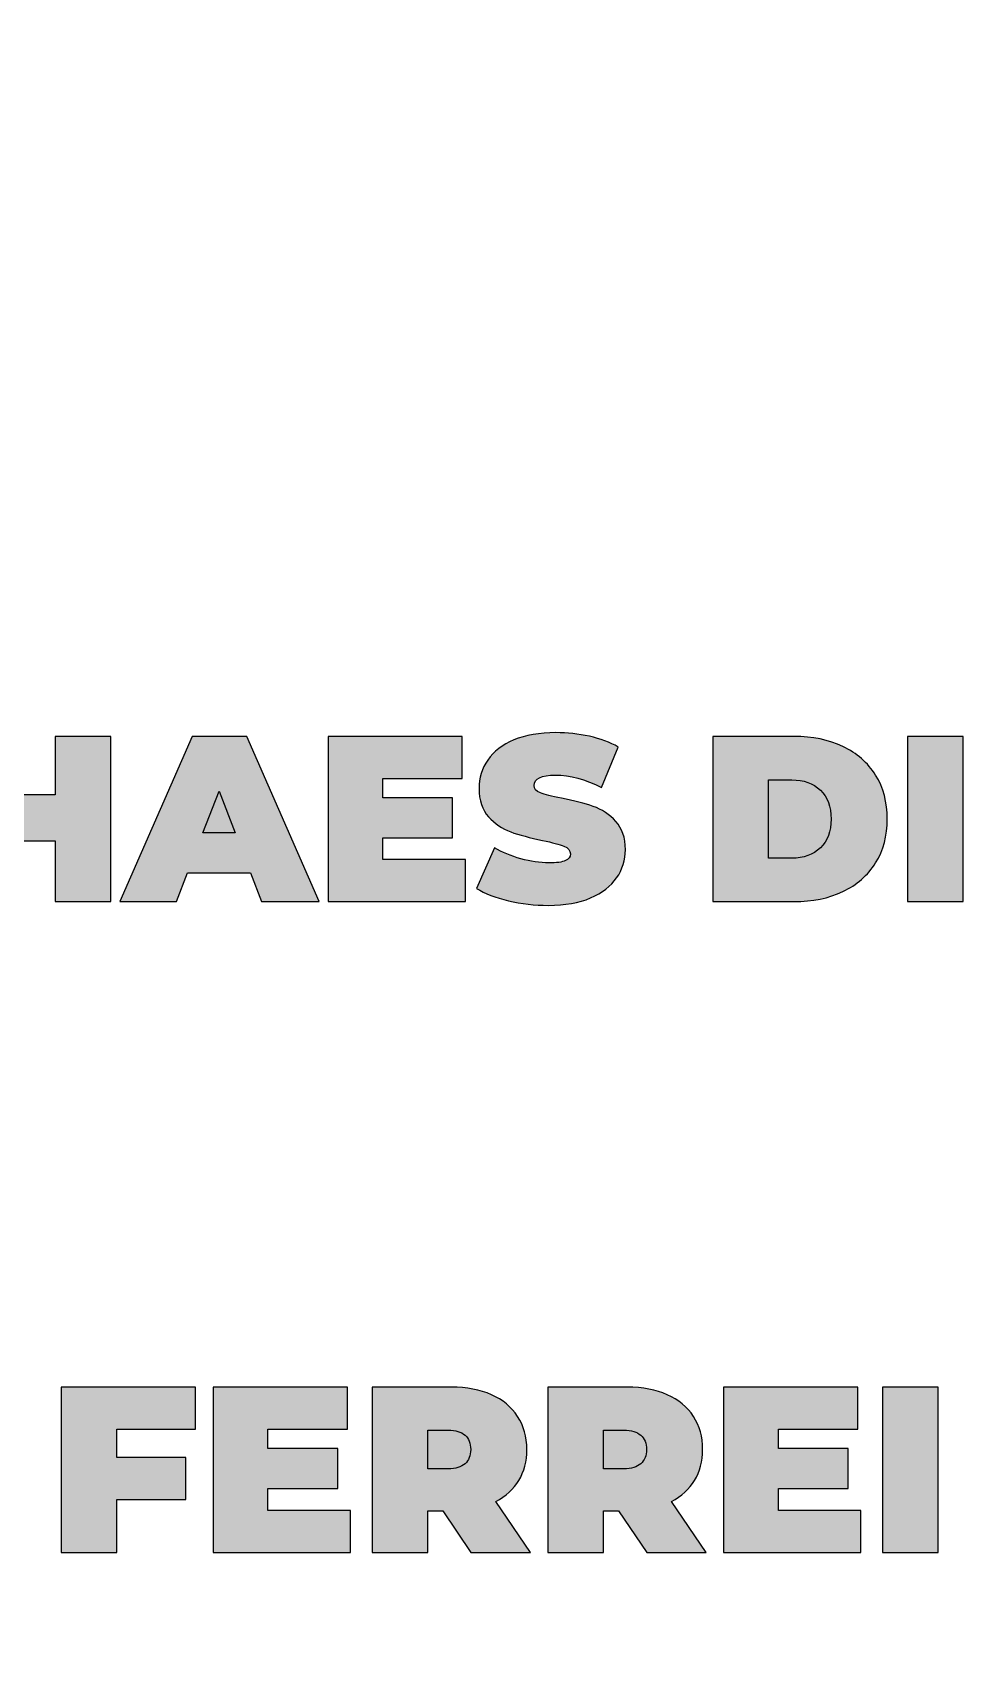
# Model space of a CAD drawing. Header units: centimetres. Extents: x -11.4 to 58.6, y -38.7 to 22.4.
# Drawn here: x -1.379 to 0.787, y 10.962 to 14.782 of the extents above; entities that cross this region are included whole.
import ezdxf

# ---------------------------------------------------------------- set-up
doc = ezdxf.new("R2010")
doc.units = ezdxf.units.CM
doc.header["$MEASUREMENT"] = 0
doc.layers.add('Camada 1', color=7, linetype='Continuous')

msp = doc.modelspace()

# ---------------------------------------------------------------- hatches: boundary and pattern name
at = {"layer": 'Camada 1', "true_color": 0x373435}
h = msp.add_hatch(color=250, dxfattribs=at)
edge = h.paths.add_edge_path()
edge.add_spline(control_points=[(-1.19765, 13.14568), (-1.19765, 13.14568), (-1.19765, 12.76146), (-1.19765, 12.76146), (-1.19765, 12.76146), (-1.32719, 12.76146), (-1.32719, 12.76146), (-1.32719, 12.76146), (-1.32719, 12.90307), (-1.32719, 12.90307), (-1.32719, 12.90307), (-1.44684, 12.90307), (-1.44684, 12.90307), (-1.44684, 12.90307), (-1.44684, 12.76146), (-1.44684, 12.76146), (-1.44684, 12.76146), (-1.57638, 12.76146), (-1.57638, 12.76146), (-1.57638, 12.76146), (-1.57638, 13.14568), (-1.57638, 13.14568), (-1.57638, 13.14568), (-1.44684, 13.14568), (-1.44684, 13.14568), (-1.44684, 13.14568), (-1.44684, 13.00956), (-1.44684, 13.00956), (-1.44684, 13.00956), (-1.32719, 13.00956), (-1.32719, 13.00956), (-1.32719, 13.00956), (-1.32719, 13.14568), (-1.32719, 13.14568), (-1.32719, 13.14568), (-1.19765, 13.14568), (-1.19765, 13.14568)], knot_values=[0, 0, 0, 0, 0.0833333, 0.0833333, 0.0833333, 0.1666667, 0.1666667, 0.1666667, 0.25, 0.25, 0.25, 0.3333333, 0.3333333, 0.3333333, 0.4166667, 0.4166667, 0.4166667, 0.5, 0.5, 0.5, 0.5833333, 0.5833333, 0.5833333, 0.6666667, 0.6666667, 0.6666667, 0.75, 0.75, 0.75, 0.8333333, 0.8333333, 0.8333333, 0.9166667, 0.9166667, 0.9166667, 1, 1, 1, 1], degree=3, periodic=1)
h = msp.add_hatch(color=250, dxfattribs=at)
edge = h.paths.add_edge_path()
edge.add_spline(control_points=[(-0.87326, 12.82842), (-0.87326, 12.82842), (-1.01926, 12.82842), (-1.01926, 12.82842), (-1.01926, 12.82842), (-1.04506, 12.76146), (-1.04506, 12.76146), (-1.04506, 12.76146), (-1.17679, 12.76146), (-1.17679, 12.76146), (-1.17679, 12.76146), (-1.00883, 13.14568), (-1.00883, 13.14568), (-1.00883, 13.14568), (-0.88149, 13.14568), (-0.88149, 13.14568), (-0.88149, 13.14568), (-0.71353, 12.76146), (-0.71353, 12.76146), (-0.71353, 12.76146), (-0.84746, 12.76146), (-0.84746, 12.76146), (-0.84746, 12.76146), (-0.87326, 12.82842), (-0.87326, 12.82842)], knot_values=[0, 0, 0, 0, 0.125, 0.125, 0.125, 0.25, 0.25, 0.25, 0.375, 0.375, 0.375, 0.5, 0.5, 0.5, 0.625, 0.625, 0.625, 0.75, 0.75, 0.75, 0.875, 0.875, 0.875, 1, 1, 1, 1], degree=3, periodic=1)
h = msp.add_hatch(color=250, dxfattribs=at)
edge = h.paths.add_edge_path()
edge.add_spline(control_points=[(-0.37322, 12.85916), (-0.37322, 12.85916), (-0.37322, 12.76146), (-0.37322, 12.76146), (-0.37322, 12.76146), (-0.69267, 12.76146), (-0.69267, 12.76146), (-0.69267, 12.76146), (-0.69267, 13.14568), (-0.69267, 13.14568), (-0.69267, 13.14568), (-0.38036, 13.14568), (-0.38036, 13.14568), (-0.38036, 13.14568), (-0.38036, 13.04798), (-0.38036, 13.04798), (-0.38036, 13.04798), (-0.56533, 13.04798), (-0.56533, 13.04798), (-0.56533, 13.04798), (-0.56533, 13.00297), (-0.56533, 13.00297), (-0.56533, 13.00297), (-0.40286, 13.00297), (-0.40286, 13.00297), (-0.40286, 13.00297), (-0.40286, 12.90966), (-0.40286, 12.90966), (-0.40286, 12.90966), (-0.56533, 12.90966), (-0.56533, 12.90966), (-0.56533, 12.90966), (-0.56533, 12.85916), (-0.56533, 12.85916), (-0.56533, 12.85916), (-0.37322, 12.85916), (-0.37322, 12.85916)], knot_values=[0, 0, 0, 0, 0.0833333, 0.0833333, 0.0833333, 0.1666667, 0.1666667, 0.1666667, 0.25, 0.25, 0.25, 0.3333333, 0.3333333, 0.3333333, 0.4166667, 0.4166667, 0.4166667, 0.5, 0.5, 0.5, 0.5833333, 0.5833333, 0.5833333, 0.6666667, 0.6666667, 0.6666667, 0.75, 0.75, 0.75, 0.8333333, 0.8333333, 0.8333333, 0.9166667, 0.9166667, 0.9166667, 1, 1, 1, 1], degree=3, periodic=1)
h = msp.add_hatch(color=250, dxfattribs=at)
edge = h.paths.add_edge_path()
edge.add_spline(control_points=[(-0.18002, 12.75268), (-0.21185, 12.75268), (-0.24286, 12.75624), (-0.27305, 12.76338), (-0.30324, 12.77052), (-0.32803, 12.78012), (-0.34743, 12.7922), (-0.34743, 12.7922), (-0.30571, 12.8866), (-0.30571, 12.8866), (-0.28742, 12.87599), (-0.26692, 12.86748), (-0.24424, 12.86108), (-0.22155, 12.85468), (-0.19978, 12.85148), (-0.17892, 12.85148), (-0.16099, 12.85148), (-0.14818, 12.85321), (-0.1405, 12.85669), (-0.13281, 12.86017), (-0.12897, 12.86538), (-0.12897, 12.87233), (-0.12897, 12.88039), (-0.134, 12.88642), (-0.14406, 12.89045), (-0.15413, 12.89447), (-0.17068, 12.89886), (-0.19374, 12.90362), (-0.22338, 12.90984), (-0.24808, 12.91652), (-0.26784, 12.92366), (-0.2876, 12.93079), (-0.30479, 12.9425), (-0.31943, 12.95879), (-0.33407, 12.97507), (-0.34139, 12.99711), (-0.34139, 13.02492), (-0.34139, 13.04907), (-0.33462, 13.07103), (-0.32108, 13.09079), (-0.30754, 13.11055), (-0.28732, 13.1261), (-0.26043, 13.13745), (-0.23353, 13.14879), (-0.20087, 13.15446), (-0.16245, 13.15446), (-0.13611, 13.15446), (-0.11022, 13.15163), (-0.08478, 13.14596), (-0.05935, 13.14028), (-0.03694, 13.13196), (-0.01755, 13.12098), (-0.01755, 13.12098), (-0.05652, 13.02712), (-0.05652, 13.02712), (-0.09421, 13.04615), (-0.12989, 13.05566), (-0.16355, 13.05566), (-0.19685, 13.05566), (-0.2135, 13.04761), (-0.2135, 13.03151), (-0.2135, 13.02383), (-0.20856, 13.01806), (-0.19868, 13.01422), (-0.1888, 13.01038), (-0.17251, 13.00626), (-0.14983, 13.00187), (-0.12055, 12.99638), (-0.09585, 12.99007), (-0.07573, 12.98294), (-0.0556, 12.9758), (-0.03813, 12.96418), (-0.02331, 12.94808), (-0.00849, 12.93198), (-0.00108, 12.91003), (-0.00108, 12.88221), (-0.00108, 12.85806), (-0.00785, 12.8362), (-0.02139, 12.81662), (-0.03493, 12.79705), (-0.05514, 12.7815), (-0.08204, 12.76997), (-0.10893, 12.75844), (-0.14159, 12.75268), (-0.18002, 12.75268)], knot_values=[0, 0, 0, 0, 0.0357143, 0.0357143, 0.0357143, 0.0714286, 0.0714286, 0.0714286, 0.1071429, 0.1071429, 0.1071429, 0.1428571, 0.1428571, 0.1428571, 0.1785714, 0.1785714, 0.1785714, 0.2142857, 0.2142857, 0.2142857, 0.25, 0.25, 0.25, 0.2857143, 0.2857143, 0.2857143, 0.3214286, 0.3214286, 0.3214286, 0.3571429, 0.3571429, 0.3571429, 0.3928571, 0.3928571, 0.3928571, 0.4285714, 0.4285714, 0.4285714, 0.4642857, 0.4642857, 0.4642857, 0.5, 0.5, 0.5, 0.5357143, 0.5357143, 0.5357143, 0.5714286, 0.5714286, 0.5714286, 0.6071429, 0.6071429, 0.6071429, 0.6428571, 0.6428571, 0.6428571, 0.6785714, 0.6785714, 0.6785714, 0.7142857, 0.7142857, 0.7142857, 0.75, 0.75, 0.75, 0.7857143, 0.7857143, 0.7857143, 0.8214286, 0.8214286, 0.8214286, 0.8571429, 0.8571429, 0.8571429, 0.8928571, 0.8928571, 0.8928571, 0.9285714, 0.9285714, 0.9285714, 0.9642857, 0.9642857, 0.9642857, 1, 1, 1, 1], degree=3, periodic=1)
h = msp.add_hatch(color=250, dxfattribs=at)
edge = h.paths.add_edge_path()
edge.add_spline(control_points=[(0.20201, 13.14568), (0.20201, 13.14568), (0.39137, 13.14568), (0.39137, 13.14568), (0.43419, 13.14568), (0.47197, 13.1379), (0.50472, 13.12235), (0.53747, 13.1068), (0.5629, 13.08457), (0.58102, 13.05566), (0.59913, 13.02675), (0.60818, 12.99272), (0.60818, 12.95357), (0.60818, 12.91442), (0.59913, 12.88039), (0.58102, 12.85148), (0.5629, 12.82257), (0.53747, 12.80034), (0.50472, 12.78479), (0.47197, 12.76923), (0.43419, 12.76146), (0.39137, 12.76146), (0.39137, 12.76146), (0.20201, 12.76146), (0.20201, 12.76146), (0.20201, 12.76146), (0.20201, 13.14568), (0.20201, 13.14568)], knot_values=[0, 0, 0, 0, 0.1111111, 0.1111111, 0.1111111, 0.2222222, 0.2222222, 0.2222222, 0.3333333, 0.3333333, 0.3333333, 0.4444444, 0.4444444, 0.4444444, 0.5555556, 0.5555556, 0.5555556, 0.6666667, 0.6666667, 0.6666667, 0.7777778, 0.7777778, 0.7777778, 0.8888889, 0.8888889, 0.8888889, 1, 1, 1, 1], degree=3, periodic=1)
h = msp.add_hatch(color=250, dxfattribs=at)
edge = h.paths.add_edge_path()
edge.add_spline(control_points=[(0.65539, 13.14568), (0.65539, 13.14568), (0.78492, 13.14568), (0.78492, 13.14568), (0.78492, 13.14568), (0.78492, 12.76146), (0.78492, 12.76146), (0.78492, 12.76146), (0.65539, 12.76146), (0.65539, 12.76146), (0.65539, 12.76146), (0.65539, 13.14568), (0.65539, 13.14568)], knot_values=[0, 0, 0, 0, 0.25, 0.25, 0.25, 0.5, 0.5, 0.5, 0.75, 0.75, 0.75, 1, 1, 1, 1], degree=3, periodic=1)
h = msp.add_hatch(color=250, dxfattribs=at)
edge = h.paths.add_edge_path()
edge.add_spline(control_points=[(0.38588, 12.86245), (0.4137, 12.86245), (0.43592, 12.87041), (0.45258, 12.88633), (0.46922, 12.90225), (0.47755, 12.92466), (0.47755, 12.95357), (0.47755, 12.98248), (0.46922, 13.00489), (0.45258, 13.02081), (0.43592, 13.03673), (0.4137, 13.04468), (0.38588, 13.04468), (0.38588, 13.04468), (0.33154, 13.04468), (0.33154, 13.04468), (0.33154, 13.04468), (0.33154, 12.86245), (0.33154, 12.86245), (0.33154, 12.86245), (0.38588, 12.86245), (0.38588, 12.86245)], knot_values=[0, 0, 0, 0, 0.1428571, 0.1428571, 0.1428571, 0.2857143, 0.2857143, 0.2857143, 0.4285714, 0.4285714, 0.4285714, 0.5714286, 0.5714286, 0.5714286, 0.7142857, 0.7142857, 0.7142857, 0.8571429, 0.8571429, 0.8571429, 1, 1, 1, 1], degree=3, periodic=1)
h = msp.add_hatch(color=250, dxfattribs=at)
edge = h.paths.add_edge_path()
edge.add_spline(control_points=[(-0.90894, 12.92173), (-0.90894, 12.92173), (-0.94626, 13.01834), (-0.94626, 13.01834), (-0.94626, 13.01834), (-0.98358, 12.92173), (-0.98358, 12.92173), (-0.98358, 12.92173), (-0.90894, 12.92173), (-0.90894, 12.92173)], knot_values=[0, 0, 0, 0, 0.3333333, 0.3333333, 0.3333333, 0.6666667, 0.6666667, 0.6666667, 1, 1, 1, 1], degree=3, periodic=1)
h = msp.add_hatch(color=250, dxfattribs=at)
edge = h.paths.add_edge_path()
edge.add_spline(control_points=[(-1.18365, 11.53415), (-1.18365, 11.53415), (-1.18365, 11.46829), (-1.18365, 11.46829), (-1.18365, 11.46829), (-1.02338, 11.46829), (-1.02338, 11.46829), (-1.02338, 11.46829), (-1.02338, 11.37058), (-1.02338, 11.37058), (-1.02338, 11.37058), (-1.18365, 11.37058), (-1.18365, 11.37058), (-1.18365, 11.37058), (-1.18365, 11.24763), (-1.18365, 11.24763), (-1.18365, 11.24763), (-1.31319, 11.24763), (-1.31319, 11.24763), (-1.31319, 11.24763), (-1.31319, 11.63185), (-1.31319, 11.63185), (-1.31319, 11.63185), (-1.00087, 11.63185), (-1.00087, 11.63185), (-1.00087, 11.63185), (-1.00087, 11.53415), (-1.00087, 11.53415), (-1.00087, 11.53415), (-1.18365, 11.53415), (-1.18365, 11.53415)], knot_values=[0, 0, 0, 0, 0.1, 0.1, 0.1, 0.2, 0.2, 0.2, 0.3, 0.3, 0.3, 0.4, 0.4, 0.4, 0.5, 0.5, 0.5, 0.6, 0.6, 0.6, 0.7, 0.7, 0.7, 0.8, 0.8, 0.8, 0.9, 0.9, 0.9, 1, 1, 1, 1], degree=3, periodic=1)
h = msp.add_hatch(color=250, dxfattribs=at)
edge = h.paths.add_edge_path()
edge.add_spline(control_points=[(-0.64025, 11.34534), (-0.64025, 11.34534), (-0.64025, 11.24763), (-0.64025, 11.24763), (-0.64025, 11.24763), (-0.9597, 11.24763), (-0.9597, 11.24763), (-0.9597, 11.24763), (-0.9597, 11.63185), (-0.9597, 11.63185), (-0.9597, 11.63185), (-0.64739, 11.63185), (-0.64739, 11.63185), (-0.64739, 11.63185), (-0.64739, 11.53415), (-0.64739, 11.53415), (-0.64739, 11.53415), (-0.83236, 11.53415), (-0.83236, 11.53415), (-0.83236, 11.53415), (-0.83236, 11.48914), (-0.83236, 11.48914), (-0.83236, 11.48914), (-0.66989, 11.48914), (-0.66989, 11.48914), (-0.66989, 11.48914), (-0.66989, 11.39583), (-0.66989, 11.39583), (-0.66989, 11.39583), (-0.83236, 11.39583), (-0.83236, 11.39583), (-0.83236, 11.39583), (-0.83236, 11.34534), (-0.83236, 11.34534), (-0.83236, 11.34534), (-0.64025, 11.34534), (-0.64025, 11.34534)], knot_values=[0, 0, 0, 0, 0.0833333, 0.0833333, 0.0833333, 0.1666667, 0.1666667, 0.1666667, 0.25, 0.25, 0.25, 0.3333333, 0.3333333, 0.3333333, 0.4166667, 0.4166667, 0.4166667, 0.5, 0.5, 0.5, 0.5833333, 0.5833333, 0.5833333, 0.6666667, 0.6666667, 0.6666667, 0.75, 0.75, 0.75, 0.8333333, 0.8333333, 0.8333333, 0.9166667, 0.9166667, 0.9166667, 1, 1, 1, 1], degree=3, periodic=1)
h = msp.add_hatch(color=250, dxfattribs=at)
edge = h.paths.add_edge_path()
edge.add_spline(control_points=[(-0.42564, 11.34424), (-0.42564, 11.34424), (-0.46077, 11.34424), (-0.46077, 11.34424), (-0.46077, 11.34424), (-0.46077, 11.24763), (-0.46077, 11.24763), (-0.46077, 11.24763), (-0.59031, 11.24763), (-0.59031, 11.24763), (-0.59031, 11.24763), (-0.59031, 11.63185), (-0.59031, 11.63185), (-0.59031, 11.63185), (-0.40533, 11.63185), (-0.40533, 11.63185), (-0.36983, 11.63185), (-0.33892, 11.626), (-0.31257, 11.61429), (-0.28622, 11.60258), (-0.26591, 11.58575), (-0.25164, 11.56379), (-0.23737, 11.54184), (-0.23024, 11.51622), (-0.23024, 11.48695), (-0.23024, 11.4595), (-0.23646, 11.43553), (-0.2489, 11.41504), (-0.26134, 11.39455), (-0.27927, 11.37827), (-0.30269, 11.36619), (-0.30269, 11.36619), (-0.222, 11.24763), (-0.222, 11.24763), (-0.222, 11.24763), (-0.36032, 11.24763), (-0.36032, 11.24763), (-0.36032, 11.24763), (-0.42564, 11.34424), (-0.42564, 11.34424)], knot_values=[0, 0, 0, 0, 0.0769231, 0.0769231, 0.0769231, 0.1538462, 0.1538462, 0.1538462, 0.2307692, 0.2307692, 0.2307692, 0.3076923, 0.3076923, 0.3076923, 0.3846154, 0.3846154, 0.3846154, 0.4615385, 0.4615385, 0.4615385, 0.5384615, 0.5384615, 0.5384615, 0.6153846, 0.6153846, 0.6153846, 0.6923077, 0.6923077, 0.6923077, 0.7692308, 0.7692308, 0.7692308, 0.8461538, 0.8461538, 0.8461538, 0.9230769, 0.9230769, 0.9230769, 1, 1, 1, 1], degree=3, periodic=1)
h = msp.add_hatch(color=250, dxfattribs=at)
edge = h.paths.add_edge_path()
edge.add_spline(control_points=[(-0.01672, 11.34424), (-0.01672, 11.34424), (-0.05185, 11.34424), (-0.05185, 11.34424), (-0.05185, 11.34424), (-0.05185, 11.24763), (-0.05185, 11.24763), (-0.05185, 11.24763), (-0.18139, 11.24763), (-0.18139, 11.24763), (-0.18139, 11.24763), (-0.18139, 11.63185), (-0.18139, 11.63185), (-0.18139, 11.63185), (0.00359, 11.63185), (0.00359, 11.63185), (0.03908, 11.63185), (0.07, 11.626), (0.09635, 11.61429), (0.1227, 11.60258), (0.14301, 11.58575), (0.15728, 11.56379), (0.17155, 11.54184), (0.17868, 11.51622), (0.17868, 11.48695), (0.17868, 11.4595), (0.17246, 11.43553), (0.16002, 11.41504), (0.14758, 11.39455), (0.12965, 11.37827), (0.10623, 11.36619), (0.10623, 11.36619), (0.18692, 11.24763), (0.18692, 11.24763), (0.18692, 11.24763), (0.0486, 11.24763), (0.0486, 11.24763), (0.0486, 11.24763), (-0.01672, 11.34424), (-0.01672, 11.34424)], knot_values=[0, 0, 0, 0, 0.0769231, 0.0769231, 0.0769231, 0.1538462, 0.1538462, 0.1538462, 0.2307692, 0.2307692, 0.2307692, 0.3076923, 0.3076923, 0.3076923, 0.3846154, 0.3846154, 0.3846154, 0.4615385, 0.4615385, 0.4615385, 0.5384615, 0.5384615, 0.5384615, 0.6153846, 0.6153846, 0.6153846, 0.6923077, 0.6923077, 0.6923077, 0.7692308, 0.7692308, 0.7692308, 0.8461538, 0.8461538, 0.8461538, 0.9230769, 0.9230769, 0.9230769, 1, 1, 1, 1], degree=3, periodic=1)
h = msp.add_hatch(color=250, dxfattribs=at)
edge = h.paths.add_edge_path()
edge.add_spline(control_points=[(0.54698, 11.34534), (0.54698, 11.34534), (0.54698, 11.24763), (0.54698, 11.24763), (0.54698, 11.24763), (0.22753, 11.24763), (0.22753, 11.24763), (0.22753, 11.24763), (0.22753, 11.63185), (0.22753, 11.63185), (0.22753, 11.63185), (0.53985, 11.63185), (0.53985, 11.63185), (0.53985, 11.63185), (0.53985, 11.53415), (0.53985, 11.53415), (0.53985, 11.53415), (0.35487, 11.53415), (0.35487, 11.53415), (0.35487, 11.53415), (0.35487, 11.48914), (0.35487, 11.48914), (0.35487, 11.48914), (0.51734, 11.48914), (0.51734, 11.48914), (0.51734, 11.48914), (0.51734, 11.39583), (0.51734, 11.39583), (0.51734, 11.39583), (0.35487, 11.39583), (0.35487, 11.39583), (0.35487, 11.39583), (0.35487, 11.34534), (0.35487, 11.34534), (0.35487, 11.34534), (0.54698, 11.34534), (0.54698, 11.34534)], knot_values=[0, 0, 0, 0, 0.0833333, 0.0833333, 0.0833333, 0.1666667, 0.1666667, 0.1666667, 0.25, 0.25, 0.25, 0.3333333, 0.3333333, 0.3333333, 0.4166667, 0.4166667, 0.4166667, 0.5, 0.5, 0.5, 0.5833333, 0.5833333, 0.5833333, 0.6666667, 0.6666667, 0.6666667, 0.75, 0.75, 0.75, 0.8333333, 0.8333333, 0.8333333, 0.9166667, 0.9166667, 0.9166667, 1, 1, 1, 1], degree=3, periodic=1)
h = msp.add_hatch(color=250, dxfattribs=at)
edge = h.paths.add_edge_path()
edge.add_spline(control_points=[(0.59693, 11.63185), (0.59693, 11.63185), (0.72647, 11.63185), (0.72647, 11.63185), (0.72647, 11.63185), (0.72647, 11.24763), (0.72647, 11.24763), (0.72647, 11.24763), (0.59693, 11.24763), (0.59693, 11.24763), (0.59693, 11.24763), (0.59693, 11.63185), (0.59693, 11.63185)], knot_values=[0, 0, 0, 0, 0.25, 0.25, 0.25, 0.5, 0.5, 0.5, 0.75, 0.75, 0.75, 1, 1, 1, 1], degree=3, periodic=1)
h = msp.add_hatch(color=250, dxfattribs=at)
edge = h.paths.add_edge_path()
edge.add_spline(control_points=[(-0.36087, 11.48695), (-0.36087, 11.50122), (-0.36526, 11.51229), (-0.37404, 11.52016), (-0.38283, 11.52802), (-0.396, 11.53196), (-0.41356, 11.53196), (-0.41356, 11.53196), (-0.46077, 11.53196), (-0.46077, 11.53196), (-0.46077, 11.53196), (-0.46077, 11.44194), (-0.46077, 11.44194), (-0.46077, 11.44194), (-0.41356, 11.44194), (-0.41356, 11.44194), (-0.396, 11.44194), (-0.38283, 11.44587), (-0.37404, 11.45374), (-0.36526, 11.46161), (-0.36087, 11.47268), (-0.36087, 11.48695)], knot_values=[0, 0, 0, 0, 0.1428571, 0.1428571, 0.1428571, 0.2857143, 0.2857143, 0.2857143, 0.4285714, 0.4285714, 0.4285714, 0.5714286, 0.5714286, 0.5714286, 0.7142857, 0.7142857, 0.7142857, 0.8571429, 0.8571429, 0.8571429, 1, 1, 1, 1], degree=3, periodic=1)
h = msp.add_hatch(color=250, dxfattribs=at)
edge = h.paths.add_edge_path()
edge.add_spline(control_points=[(0.04805, 11.48695), (0.04805, 11.50122), (0.04366, 11.51229), (0.03487, 11.52016), (0.02609, 11.52802), (0.01292, 11.53196), (-0.00464, 11.53196), (-0.00464, 11.53196), (-0.05185, 11.53196), (-0.05185, 11.53196), (-0.05185, 11.53196), (-0.05185, 11.44194), (-0.05185, 11.44194), (-0.05185, 11.44194), (-0.00464, 11.44194), (-0.00464, 11.44194), (0.01292, 11.44194), (0.02609, 11.44587), (0.03487, 11.45374), (0.04366, 11.46161), (0.04805, 11.47268), (0.04805, 11.48695)], knot_values=[0, 0, 0, 0, 0.1428571, 0.1428571, 0.1428571, 0.2857143, 0.2857143, 0.2857143, 0.4285714, 0.4285714, 0.4285714, 0.5714286, 0.5714286, 0.5714286, 0.7142857, 0.7142857, 0.7142857, 0.8571429, 0.8571429, 0.8571429, 1, 1, 1, 1], degree=3, periodic=1)

# ---------------------------------------------------------------- linework, layer by layer
at = {"layer": 'Camada 1', "color": 250, "lineweight": 20}
msp.add_open_spline([(-6.39065, 22.42335), (-6.39065, 22.42335), (-3.39065, 22.42335), (-3.39065, 22.42335), (2.10935, 22.42335), (6.60935, 17.92336), (6.60935, 12.42336), (6.60935, 12.42336), (6.60935, -27.57665), (6.60935, -27.57665), (6.60935, -27.57665), (-11.39065, -27.57665), (-11.39065, -27.57665), (-11.39065, -27.57665), (-11.39065, 17.42334), (-11.39065, 17.42334), (-11.39065, 20.17334), (-9.14065, 22.42335), (-6.39065, 22.42335)], degree=3, knots=[0, 0, 0, 0, 0.1666667, 0.1666667, 0.1666667, 0.3333333, 0.3333333, 0.3333333, 0.5, 0.5, 0.5, 0.6666667, 0.6666667, 0.6666667, 0.8333333, 0.8333333, 0.8333333, 1, 1, 1, 1], dxfattribs=at)
at = {"layer": 'Camada 1', "color": 250}
for points, knots in [([(-1.19765, 13.14568), (-1.19765, 13.14568), (-1.19765, 12.76146), (-1.19765, 12.76146), (-1.19765, 12.76146), (-1.32719, 12.76146), (-1.32719, 12.76146), (-1.32719, 12.76146), (-1.32719, 12.90307), (-1.32719, 12.90307), (-1.32719, 12.90307), (-1.44684, 12.90307), (-1.44684, 12.90307), (-1.44684, 12.90307), (-1.44684, 12.76146), (-1.44684, 12.76146), (-1.44684, 12.76146), (-1.57638, 12.76146), (-1.57638, 12.76146), (-1.57638, 12.76146), (-1.57638, 13.14568), (-1.57638, 13.14568), (-1.57638, 13.14568), (-1.44684, 13.14568), (-1.44684, 13.14568), (-1.44684, 13.14568), (-1.44684, 13.00956), (-1.44684, 13.00956), (-1.44684, 13.00956), (-1.32719, 13.00956), (-1.32719, 13.00956), (-1.32719, 13.00956), (-1.32719, 13.14568), (-1.32719, 13.14568), (-1.32719, 13.14568), (-1.19765, 13.14568), (-1.19765, 13.14568)], [0, 0, 0, 0, 0.0833333, 0.0833333, 0.0833333, 0.1666667, 0.1666667, 0.1666667, 0.25, 0.25, 0.25, 0.3333333, 0.3333333, 0.3333333, 0.4166667, 0.4166667, 0.4166667, 0.5, 0.5, 0.5, 0.5833333, 0.5833333, 0.5833333, 0.6666667, 0.6666667, 0.6666667, 0.75, 0.75, 0.75, 0.8333333, 0.8333333, 0.8333333, 0.9166667, 0.9166667, 0.9166667, 1, 1, 1, 1]), ([(-0.87326, 12.82842), (-0.87326, 12.82842), (-1.01926, 12.82842), (-1.01926, 12.82842), (-1.01926, 12.82842), (-1.04506, 12.76146), (-1.04506, 12.76146), (-1.04506, 12.76146), (-1.17679, 12.76146), (-1.17679, 12.76146), (-1.17679, 12.76146), (-1.00883, 13.14568), (-1.00883, 13.14568), (-1.00883, 13.14568), (-0.88149, 13.14568), (-0.88149, 13.14568), (-0.88149, 13.14568), (-0.71353, 12.76146), (-0.71353, 12.76146), (-0.71353, 12.76146), (-0.84746, 12.76146), (-0.84746, 12.76146), (-0.84746, 12.76146), (-0.87326, 12.82842), (-0.87326, 12.82842)], [0, 0, 0, 0, 0.125, 0.125, 0.125, 0.25, 0.25, 0.25, 0.375, 0.375, 0.375, 0.5, 0.5, 0.5, 0.625, 0.625, 0.625, 0.75, 0.75, 0.75, 0.875, 0.875, 0.875, 1, 1, 1, 1]), ([(-0.37322, 12.85916), (-0.37322, 12.85916), (-0.37322, 12.76146), (-0.37322, 12.76146), (-0.37322, 12.76146), (-0.69267, 12.76146), (-0.69267, 12.76146), (-0.69267, 12.76146), (-0.69267, 13.14568), (-0.69267, 13.14568), (-0.69267, 13.14568), (-0.38036, 13.14568), (-0.38036, 13.14568), (-0.38036, 13.14568), (-0.38036, 13.04798), (-0.38036, 13.04798), (-0.38036, 13.04798), (-0.56533, 13.04798), (-0.56533, 13.04798), (-0.56533, 13.04798), (-0.56533, 13.00297), (-0.56533, 13.00297), (-0.56533, 13.00297), (-0.40286, 13.00297), (-0.40286, 13.00297), (-0.40286, 13.00297), (-0.40286, 12.90966), (-0.40286, 12.90966), (-0.40286, 12.90966), (-0.56533, 12.90966), (-0.56533, 12.90966), (-0.56533, 12.90966), (-0.56533, 12.85916), (-0.56533, 12.85916), (-0.56533, 12.85916), (-0.37322, 12.85916), (-0.37322, 12.85916)], [0, 0, 0, 0, 0.0833333, 0.0833333, 0.0833333, 0.1666667, 0.1666667, 0.1666667, 0.25, 0.25, 0.25, 0.3333333, 0.3333333, 0.3333333, 0.4166667, 0.4166667, 0.4166667, 0.5, 0.5, 0.5, 0.5833333, 0.5833333, 0.5833333, 0.6666667, 0.6666667, 0.6666667, 0.75, 0.75, 0.75, 0.8333333, 0.8333333, 0.8333333, 0.9166667, 0.9166667, 0.9166667, 1, 1, 1, 1]), ([(-0.18002, 12.75268), (-0.21185, 12.75268), (-0.24286, 12.75624), (-0.27305, 12.76338), (-0.30324, 12.77052), (-0.32803, 12.78012), (-0.34743, 12.7922), (-0.34743, 12.7922), (-0.30571, 12.8866), (-0.30571, 12.8866), (-0.28742, 12.87599), (-0.26692, 12.86748), (-0.24424, 12.86108), (-0.22155, 12.85468), (-0.19978, 12.85148), (-0.17892, 12.85148), (-0.16099, 12.85148), (-0.14818, 12.85321), (-0.1405, 12.85669), (-0.13281, 12.86017), (-0.12897, 12.86538), (-0.12897, 12.87233), (-0.12897, 12.88039), (-0.134, 12.88642), (-0.14406, 12.89045), (-0.15413, 12.89447), (-0.17068, 12.89886), (-0.19374, 12.90362), (-0.22338, 12.90984), (-0.24808, 12.91652), (-0.26784, 12.92366), (-0.2876, 12.93079), (-0.30479, 12.9425), (-0.31943, 12.95879), (-0.33407, 12.97507), (-0.34139, 12.99711), (-0.34139, 13.02492), (-0.34139, 13.04907), (-0.33462, 13.07103), (-0.32108, 13.09079), (-0.30754, 13.11055), (-0.28732, 13.1261), (-0.26043, 13.13745), (-0.23353, 13.14879), (-0.20087, 13.15446), (-0.16245, 13.15446), (-0.13611, 13.15446), (-0.11022, 13.15163), (-0.08478, 13.14596), (-0.05935, 13.14028), (-0.03694, 13.13196), (-0.01755, 13.12098), (-0.01755, 13.12098), (-0.05652, 13.02712), (-0.05652, 13.02712), (-0.09421, 13.04615), (-0.12989, 13.05566), (-0.16355, 13.05566), (-0.19685, 13.05566), (-0.2135, 13.04761), (-0.2135, 13.03151), (-0.2135, 13.02383), (-0.20856, 13.01806), (-0.19868, 13.01422), (-0.1888, 13.01038), (-0.17251, 13.00626), (-0.14983, 13.00187), (-0.12055, 12.99638), (-0.09585, 12.99007), (-0.07573, 12.98294), (-0.0556, 12.9758), (-0.03813, 12.96418), (-0.02331, 12.94808), (-0.00849, 12.93198), (-0.00108, 12.91003), (-0.00108, 12.88221), (-0.00108, 12.85806), (-0.00785, 12.8362), (-0.02139, 12.81662), (-0.03493, 12.79705), (-0.05514, 12.7815), (-0.08204, 12.76997), (-0.10893, 12.75844), (-0.14159, 12.75268), (-0.18002, 12.75268)], [0, 0, 0, 0, 0.0357143, 0.0357143, 0.0357143, 0.0714286, 0.0714286, 0.0714286, 0.1071429, 0.1071429, 0.1071429, 0.1428571, 0.1428571, 0.1428571, 0.1785714, 0.1785714, 0.1785714, 0.2142857, 0.2142857, 0.2142857, 0.25, 0.25, 0.25, 0.2857143, 0.2857143, 0.2857143, 0.3214286, 0.3214286, 0.3214286, 0.3571429, 0.3571429, 0.3571429, 0.3928571, 0.3928571, 0.3928571, 0.4285714, 0.4285714, 0.4285714, 0.4642857, 0.4642857, 0.4642857, 0.5, 0.5, 0.5, 0.5357143, 0.5357143, 0.5357143, 0.5714286, 0.5714286, 0.5714286, 0.6071429, 0.6071429, 0.6071429, 0.6428571, 0.6428571, 0.6428571, 0.6785714, 0.6785714, 0.6785714, 0.7142857, 0.7142857, 0.7142857, 0.75, 0.75, 0.75, 0.7857143, 0.7857143, 0.7857143, 0.8214286, 0.8214286, 0.8214286, 0.8571429, 0.8571429, 0.8571429, 0.8928571, 0.8928571, 0.8928571, 0.9285714, 0.9285714, 0.9285714, 0.9642857, 0.9642857, 0.9642857, 1, 1, 1, 1]), ([(0.20201, 13.14568), (0.20201, 13.14568), (0.39137, 13.14568), (0.39137, 13.14568), (0.43419, 13.14568), (0.47197, 13.1379), (0.50472, 13.12235), (0.53747, 13.1068), (0.5629, 13.08457), (0.58102, 13.05566), (0.59913, 13.02675), (0.60818, 12.99272), (0.60818, 12.95357), (0.60818, 12.91442), (0.59913, 12.88039), (0.58102, 12.85148), (0.5629, 12.82257), (0.53747, 12.80034), (0.50472, 12.78479), (0.47197, 12.76923), (0.43419, 12.76146), (0.39137, 12.76146), (0.39137, 12.76146), (0.20201, 12.76146), (0.20201, 12.76146), (0.20201, 12.76146), (0.20201, 13.14568), (0.20201, 13.14568)], [0, 0, 0, 0, 0.1111111, 0.1111111, 0.1111111, 0.2222222, 0.2222222, 0.2222222, 0.3333333, 0.3333333, 0.3333333, 0.4444444, 0.4444444, 0.4444444, 0.5555556, 0.5555556, 0.5555556, 0.6666667, 0.6666667, 0.6666667, 0.7777778, 0.7777778, 0.7777778, 0.8888889, 0.8888889, 0.8888889, 1, 1, 1, 1]), ([(0.65539, 13.14568), (0.65539, 13.14568), (0.78492, 13.14568), (0.78492, 13.14568), (0.78492, 13.14568), (0.78492, 12.76146), (0.78492, 12.76146), (0.78492, 12.76146), (0.65539, 12.76146), (0.65539, 12.76146), (0.65539, 12.76146), (0.65539, 13.14568), (0.65539, 13.14568)], [0, 0, 0, 0, 0.25, 0.25, 0.25, 0.5, 0.5, 0.5, 0.75, 0.75, 0.75, 1, 1, 1, 1]), ([(0.38588, 12.86245), (0.4137, 12.86245), (0.43592, 12.87041), (0.45258, 12.88633), (0.46922, 12.90225), (0.47755, 12.92466), (0.47755, 12.95357), (0.47755, 12.98248), (0.46922, 13.00489), (0.45258, 13.02081), (0.43592, 13.03673), (0.4137, 13.04468), (0.38588, 13.04468), (0.38588, 13.04468), (0.33154, 13.04468), (0.33154, 13.04468), (0.33154, 13.04468), (0.33154, 12.86245), (0.33154, 12.86245), (0.33154, 12.86245), (0.38588, 12.86245), (0.38588, 12.86245)], [0, 0, 0, 0, 0.1428571, 0.1428571, 0.1428571, 0.2857143, 0.2857143, 0.2857143, 0.4285714, 0.4285714, 0.4285714, 0.5714286, 0.5714286, 0.5714286, 0.7142857, 0.7142857, 0.7142857, 0.8571429, 0.8571429, 0.8571429, 1, 1, 1, 1]), ([(-0.90894, 12.92173), (-0.90894, 12.92173), (-0.94626, 13.01834), (-0.94626, 13.01834), (-0.94626, 13.01834), (-0.98358, 12.92173), (-0.98358, 12.92173), (-0.98358, 12.92173), (-0.90894, 12.92173), (-0.90894, 12.92173)], [0, 0, 0, 0, 0.3333333, 0.3333333, 0.3333333, 0.6666667, 0.6666667, 0.6666667, 1, 1, 1, 1]), ([(-1.18365, 11.53415), (-1.18365, 11.53415), (-1.18365, 11.46829), (-1.18365, 11.46829), (-1.18365, 11.46829), (-1.02338, 11.46829), (-1.02338, 11.46829), (-1.02338, 11.46829), (-1.02338, 11.37058), (-1.02338, 11.37058), (-1.02338, 11.37058), (-1.18365, 11.37058), (-1.18365, 11.37058), (-1.18365, 11.37058), (-1.18365, 11.24763), (-1.18365, 11.24763), (-1.18365, 11.24763), (-1.31319, 11.24763), (-1.31319, 11.24763), (-1.31319, 11.24763), (-1.31319, 11.63185), (-1.31319, 11.63185), (-1.31319, 11.63185), (-1.00087, 11.63185), (-1.00087, 11.63185), (-1.00087, 11.63185), (-1.00087, 11.53415), (-1.00087, 11.53415), (-1.00087, 11.53415), (-1.18365, 11.53415), (-1.18365, 11.53415)], [0, 0, 0, 0, 0.1, 0.1, 0.1, 0.2, 0.2, 0.2, 0.3, 0.3, 0.3, 0.4, 0.4, 0.4, 0.5, 0.5, 0.5, 0.6, 0.6, 0.6, 0.7, 0.7, 0.7, 0.8, 0.8, 0.8, 0.9, 0.9, 0.9, 1, 1, 1, 1]), ([(-0.64025, 11.34534), (-0.64025, 11.34534), (-0.64025, 11.24763), (-0.64025, 11.24763), (-0.64025, 11.24763), (-0.9597, 11.24763), (-0.9597, 11.24763), (-0.9597, 11.24763), (-0.9597, 11.63185), (-0.9597, 11.63185), (-0.9597, 11.63185), (-0.64739, 11.63185), (-0.64739, 11.63185), (-0.64739, 11.63185), (-0.64739, 11.53415), (-0.64739, 11.53415), (-0.64739, 11.53415), (-0.83236, 11.53415), (-0.83236, 11.53415), (-0.83236, 11.53415), (-0.83236, 11.48914), (-0.83236, 11.48914), (-0.83236, 11.48914), (-0.66989, 11.48914), (-0.66989, 11.48914), (-0.66989, 11.48914), (-0.66989, 11.39583), (-0.66989, 11.39583), (-0.66989, 11.39583), (-0.83236, 11.39583), (-0.83236, 11.39583), (-0.83236, 11.39583), (-0.83236, 11.34534), (-0.83236, 11.34534), (-0.83236, 11.34534), (-0.64025, 11.34534), (-0.64025, 11.34534)], [0, 0, 0, 0, 0.0833333, 0.0833333, 0.0833333, 0.1666667, 0.1666667, 0.1666667, 0.25, 0.25, 0.25, 0.3333333, 0.3333333, 0.3333333, 0.4166667, 0.4166667, 0.4166667, 0.5, 0.5, 0.5, 0.5833333, 0.5833333, 0.5833333, 0.6666667, 0.6666667, 0.6666667, 0.75, 0.75, 0.75, 0.8333333, 0.8333333, 0.8333333, 0.9166667, 0.9166667, 0.9166667, 1, 1, 1, 1]), ([(-0.42564, 11.34424), (-0.42564, 11.34424), (-0.46077, 11.34424), (-0.46077, 11.34424), (-0.46077, 11.34424), (-0.46077, 11.24763), (-0.46077, 11.24763), (-0.46077, 11.24763), (-0.59031, 11.24763), (-0.59031, 11.24763), (-0.59031, 11.24763), (-0.59031, 11.63185), (-0.59031, 11.63185), (-0.59031, 11.63185), (-0.40533, 11.63185), (-0.40533, 11.63185), (-0.36983, 11.63185), (-0.33892, 11.626), (-0.31257, 11.61429), (-0.28622, 11.60258), (-0.26591, 11.58575), (-0.25164, 11.56379), (-0.23737, 11.54184), (-0.23024, 11.51622), (-0.23024, 11.48695), (-0.23024, 11.4595), (-0.23646, 11.43553), (-0.2489, 11.41504), (-0.26134, 11.39455), (-0.27927, 11.37827), (-0.30269, 11.36619), (-0.30269, 11.36619), (-0.222, 11.24763), (-0.222, 11.24763), (-0.222, 11.24763), (-0.36032, 11.24763), (-0.36032, 11.24763), (-0.36032, 11.24763), (-0.42564, 11.34424), (-0.42564, 11.34424)], [0, 0, 0, 0, 0.0769231, 0.0769231, 0.0769231, 0.1538462, 0.1538462, 0.1538462, 0.2307692, 0.2307692, 0.2307692, 0.3076923, 0.3076923, 0.3076923, 0.3846154, 0.3846154, 0.3846154, 0.4615385, 0.4615385, 0.4615385, 0.5384615, 0.5384615, 0.5384615, 0.6153846, 0.6153846, 0.6153846, 0.6923077, 0.6923077, 0.6923077, 0.7692308, 0.7692308, 0.7692308, 0.8461538, 0.8461538, 0.8461538, 0.9230769, 0.9230769, 0.9230769, 1, 1, 1, 1]), ([(-0.01672, 11.34424), (-0.01672, 11.34424), (-0.05185, 11.34424), (-0.05185, 11.34424), (-0.05185, 11.34424), (-0.05185, 11.24763), (-0.05185, 11.24763), (-0.05185, 11.24763), (-0.18139, 11.24763), (-0.18139, 11.24763), (-0.18139, 11.24763), (-0.18139, 11.63185), (-0.18139, 11.63185), (-0.18139, 11.63185), (0.00359, 11.63185), (0.00359, 11.63185), (0.03908, 11.63185), (0.07, 11.626), (0.09635, 11.61429), (0.1227, 11.60258), (0.14301, 11.58575), (0.15728, 11.56379), (0.17155, 11.54184), (0.17868, 11.51622), (0.17868, 11.48695), (0.17868, 11.4595), (0.17246, 11.43553), (0.16002, 11.41504), (0.14758, 11.39455), (0.12965, 11.37827), (0.10623, 11.36619), (0.10623, 11.36619), (0.18692, 11.24763), (0.18692, 11.24763), (0.18692, 11.24763), (0.0486, 11.24763), (0.0486, 11.24763), (0.0486, 11.24763), (-0.01672, 11.34424), (-0.01672, 11.34424)], [0, 0, 0, 0, 0.0769231, 0.0769231, 0.0769231, 0.1538462, 0.1538462, 0.1538462, 0.2307692, 0.2307692, 0.2307692, 0.3076923, 0.3076923, 0.3076923, 0.3846154, 0.3846154, 0.3846154, 0.4615385, 0.4615385, 0.4615385, 0.5384615, 0.5384615, 0.5384615, 0.6153846, 0.6153846, 0.6153846, 0.6923077, 0.6923077, 0.6923077, 0.7692308, 0.7692308, 0.7692308, 0.8461538, 0.8461538, 0.8461538, 0.9230769, 0.9230769, 0.9230769, 1, 1, 1, 1]), ([(0.54698, 11.34534), (0.54698, 11.34534), (0.54698, 11.24763), (0.54698, 11.24763), (0.54698, 11.24763), (0.22753, 11.24763), (0.22753, 11.24763), (0.22753, 11.24763), (0.22753, 11.63185), (0.22753, 11.63185), (0.22753, 11.63185), (0.53985, 11.63185), (0.53985, 11.63185), (0.53985, 11.63185), (0.53985, 11.53415), (0.53985, 11.53415), (0.53985, 11.53415), (0.35487, 11.53415), (0.35487, 11.53415), (0.35487, 11.53415), (0.35487, 11.48914), (0.35487, 11.48914), (0.35487, 11.48914), (0.51734, 11.48914), (0.51734, 11.48914), (0.51734, 11.48914), (0.51734, 11.39583), (0.51734, 11.39583), (0.51734, 11.39583), (0.35487, 11.39583), (0.35487, 11.39583), (0.35487, 11.39583), (0.35487, 11.34534), (0.35487, 11.34534), (0.35487, 11.34534), (0.54698, 11.34534), (0.54698, 11.34534)], [0, 0, 0, 0, 0.0833333, 0.0833333, 0.0833333, 0.1666667, 0.1666667, 0.1666667, 0.25, 0.25, 0.25, 0.3333333, 0.3333333, 0.3333333, 0.4166667, 0.4166667, 0.4166667, 0.5, 0.5, 0.5, 0.5833333, 0.5833333, 0.5833333, 0.6666667, 0.6666667, 0.6666667, 0.75, 0.75, 0.75, 0.8333333, 0.8333333, 0.8333333, 0.9166667, 0.9166667, 0.9166667, 1, 1, 1, 1]), ([(0.59693, 11.63185), (0.59693, 11.63185), (0.72647, 11.63185), (0.72647, 11.63185), (0.72647, 11.63185), (0.72647, 11.24763), (0.72647, 11.24763), (0.72647, 11.24763), (0.59693, 11.24763), (0.59693, 11.24763), (0.59693, 11.24763), (0.59693, 11.63185), (0.59693, 11.63185)], [0, 0, 0, 0, 0.25, 0.25, 0.25, 0.5, 0.5, 0.5, 0.75, 0.75, 0.75, 1, 1, 1, 1]), ([(-0.36087, 11.48695), (-0.36087, 11.50122), (-0.36526, 11.51229), (-0.37404, 11.52016), (-0.38283, 11.52802), (-0.396, 11.53196), (-0.41356, 11.53196), (-0.41356, 11.53196), (-0.46077, 11.53196), (-0.46077, 11.53196), (-0.46077, 11.53196), (-0.46077, 11.44194), (-0.46077, 11.44194), (-0.46077, 11.44194), (-0.41356, 11.44194), (-0.41356, 11.44194), (-0.396, 11.44194), (-0.38283, 11.44587), (-0.37404, 11.45374), (-0.36526, 11.46161), (-0.36087, 11.47268), (-0.36087, 11.48695)], [0, 0, 0, 0, 0.1428571, 0.1428571, 0.1428571, 0.2857143, 0.2857143, 0.2857143, 0.4285714, 0.4285714, 0.4285714, 0.5714286, 0.5714286, 0.5714286, 0.7142857, 0.7142857, 0.7142857, 0.8571429, 0.8571429, 0.8571429, 1, 1, 1, 1]), ([(0.04805, 11.48695), (0.04805, 11.50122), (0.04366, 11.51229), (0.03487, 11.52016), (0.02609, 11.52802), (0.01292, 11.53196), (-0.00464, 11.53196), (-0.00464, 11.53196), (-0.05185, 11.53196), (-0.05185, 11.53196), (-0.05185, 11.53196), (-0.05185, 11.44194), (-0.05185, 11.44194), (-0.05185, 11.44194), (-0.00464, 11.44194), (-0.00464, 11.44194), (0.01292, 11.44194), (0.02609, 11.44587), (0.03487, 11.45374), (0.04366, 11.46161), (0.04805, 11.47268), (0.04805, 11.48695)], [0, 0, 0, 0, 0.1428571, 0.1428571, 0.1428571, 0.2857143, 0.2857143, 0.2857143, 0.4285714, 0.4285714, 0.4285714, 0.5714286, 0.5714286, 0.5714286, 0.7142857, 0.7142857, 0.7142857, 0.8571429, 0.8571429, 0.8571429, 1, 1, 1, 1])]:
    msp.add_open_spline(points, degree=3, knots=knots, dxfattribs=at)

doc.saveas('drawing.dxf')
